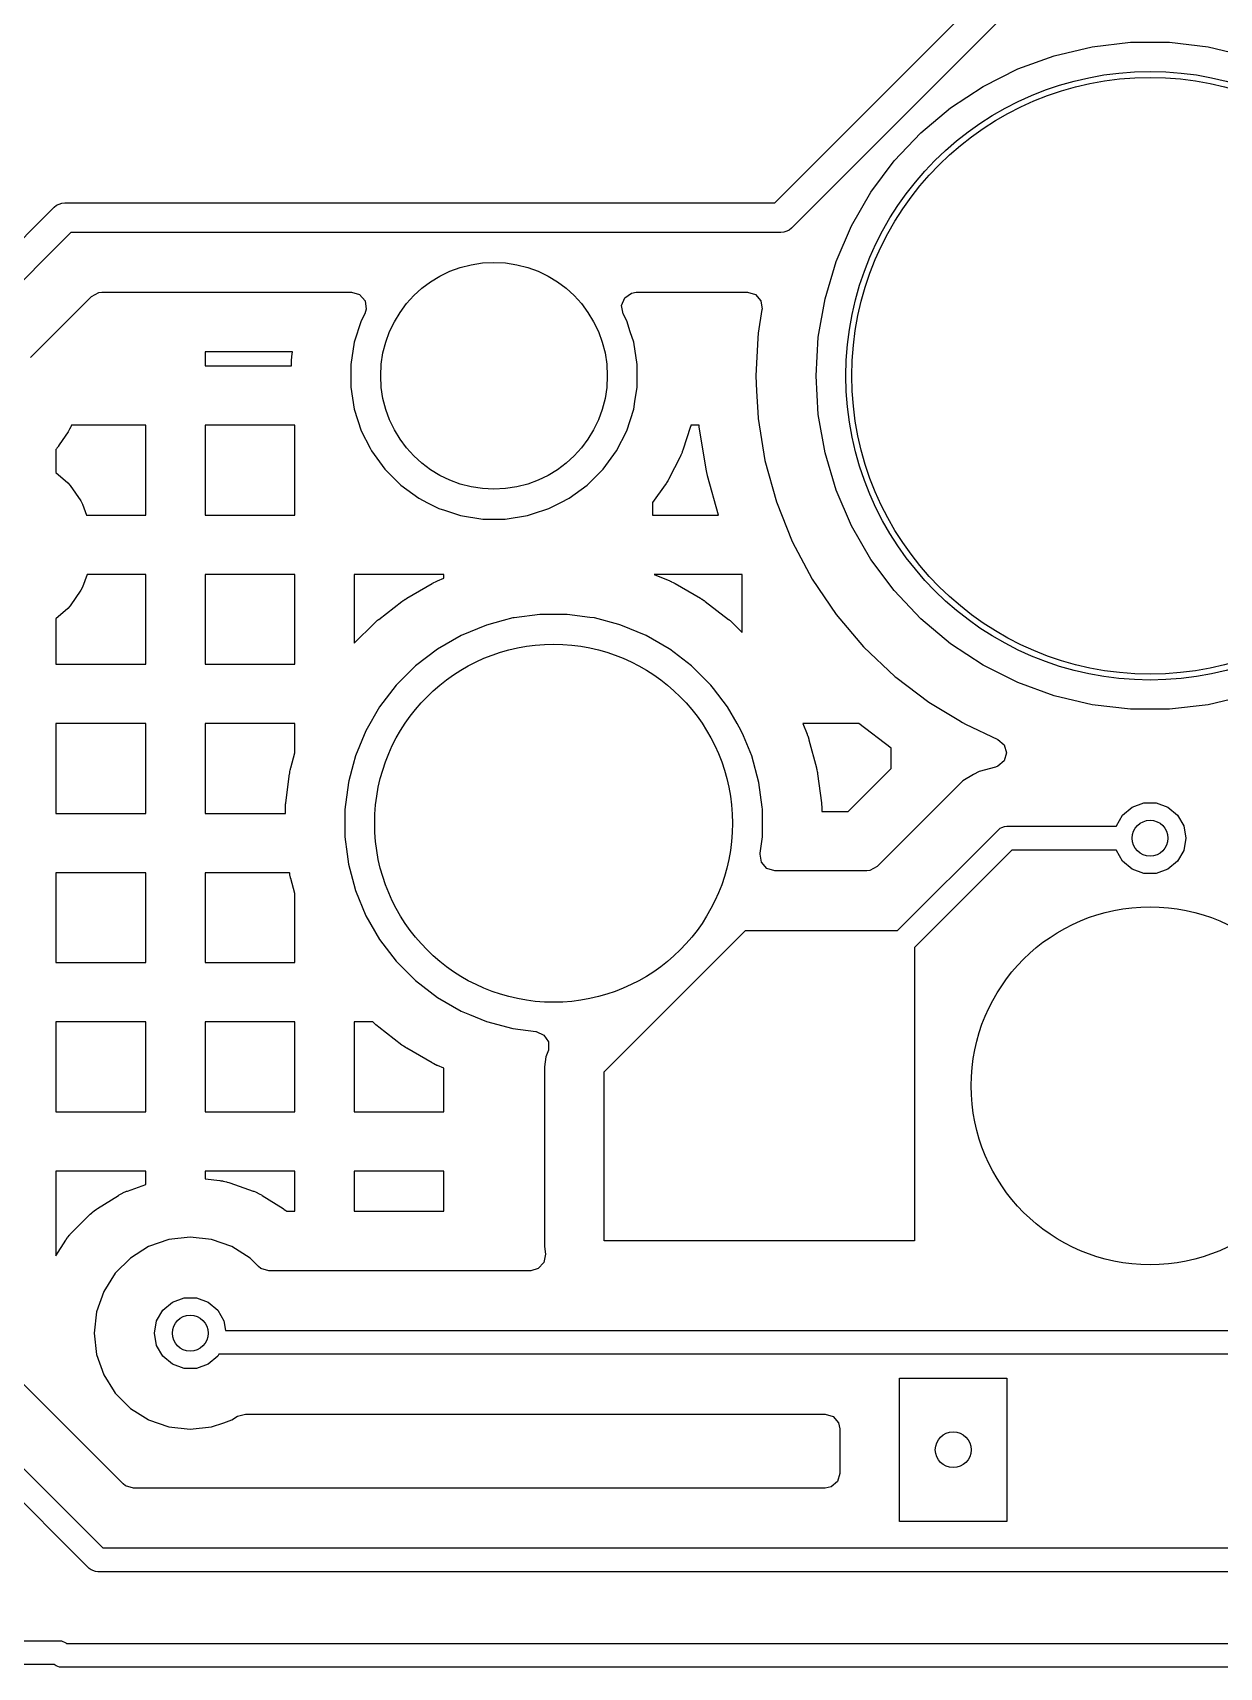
# Model space of a CAD drawing. Extents: x 2.49 to 8.57, y -5.87 to -1.87.
# Drawn here: x 5.737 to 6.128, y -2.881 to -2.341 of the extents above; entities that cross this region are included whole.
import ezdxf

# ---------------------------------------------------------------- set-up
doc = ezdxf.new("R2010")
doc.units = 0
doc.header["$MEASUREMENT"] = 0
doc.layers.add('BLACK', color=7, linetype='CONTINUOUS')

msp = doc.modelspace()

# ---------------------------------------------------------------- linework, layer by layer
at = {"layer": 'BLACK', "linetype": 'CONTINUOUS'}
for p, q in [((5.98165, -2.39736), (6.05107, -2.32793)), ((6.05659, -2.33633), (5.98716, -2.40576)), ((6.0739, -2.34884), (6.08637, -2.34588)), ((6.08637, -2.34588), (6.0991, -2.34439)), ((6.0991, -2.34439), (6.11192, -2.34439)), ((6.11192, -2.34439), (6.12465, -2.34588)), ((6.12465, -2.34588), (6.13713, -2.34884)), ((6.06185, -2.35322), (6.0739, -2.34884)), ((6.05039, -2.35898), (6.06185, -2.35322)), ((6.03968, -2.36602), (6.05039, -2.35898)), ((6.02986, -2.37426), (6.03968, -2.36602)), ((6.02107, -2.38358), (6.02986, -2.37426)), ((6.01341, -2.39387), (6.02107, -2.38358)), ((6.007, -2.40497), (6.01341, -2.39387)), ((5.70652, -2.43613), (5.74385, -2.3988)), ((5.74385, -2.3988), (5.74459, -2.39819)), ((5.74459, -2.39819), (5.74637, -2.39745)), ((5.74637, -2.39745), (5.74733, -2.39736)), ((5.74733, -2.39736), (5.98165, -2.39736)), ((6.00192, -2.41674), (6.007, -2.40497)), ((5.74937, -2.4072), (5.71492, -2.44164)), ((5.98368, -2.4072), (5.74937, -2.4072)), ((5.98464, -2.4071), (5.98368, -2.4072)), ((5.9856, -2.40671), (5.98464, -2.4071)), ((5.98464, -2.4071), (5.98464, -2.4071)), ((5.98642, -2.40637), (5.9856, -2.40671)), ((5.98716, -2.40576), (5.98642, -2.40637)), ((5.98642, -2.40637), (5.98642, -2.40637)), ((5.99825, -2.42902), (6.00192, -2.41674)), ((5.73606, -2.44838), (5.7561, -2.42833)), ((5.7561, -2.42833), (5.75851, -2.42701)), ((5.75851, -2.42701), (5.75955, -2.4269)), ((5.75955, -2.4269), (5.842, -2.4269)), ((5.842, -2.4269), (5.84464, -2.42768)), ((5.84464, -2.42768), (5.84644, -2.42976)), ((5.84644, -2.42976), (5.84683, -2.43248)), ((5.9311, -2.4313), (5.93213, -2.42875)), ((5.93161, -2.434), (5.9311, -2.4313)), ((5.93213, -2.42875), (5.93438, -2.42716)), ((5.93438, -2.42716), (5.93596, -2.4269)), ((5.93596, -2.4269), (5.9726, -2.4269)), ((5.9726, -2.4269), (5.97524, -2.42768)), ((5.97524, -2.42768), (5.97704, -2.42976)), ((5.97704, -2.42976), (5.97744, -2.43248)), ((5.99602, -2.44165), (5.99825, -2.42902)), ((5.84518, -2.4363), (5.84288, -2.44338)), ((5.84635, -2.434), (5.84518, -2.4363)), ((5.84683, -2.43248), (5.84635, -2.434)), ((5.93278, -2.4363), (5.93161, -2.434)), ((5.93396, -2.43993), (5.93278, -2.4363)), ((5.93278, -2.4363), (5.93278, -2.4363)), ((5.93278, -2.4363), (5.93278, -2.4363)), ((5.97742, -2.43258), (5.97614, -2.44037)), ((5.97744, -2.43248), (5.97742, -2.43258)), ((5.93508, -2.44338), (5.93396, -2.43993)), ((5.97605, -2.44206), (5.97538, -2.45444)), ((5.97614, -2.44037), (5.97605, -2.44206)), ((5.97614, -2.44037), (5.97614, -2.44037)), ((5.97614, -2.44037), (5.97614, -2.44037)), ((5.99528, -2.45444), (5.99602, -2.44165)), ((5.82253, -2.44651), (5.79363, -2.44651)), ((5.79363, -2.44651), (5.79363, -2.45118)), ((5.82222, -2.44861), (5.82226, -2.44823)), ((5.82226, -2.44823), (5.82229, -2.44804)), ((5.82229, -2.44804), (5.82253, -2.44651)), ((5.84288, -2.44338), (5.84171, -2.45072)), ((5.93624, -2.45072), (5.93508, -2.44338)), ((5.79363, -2.45118), (5.82211, -2.45118)), ((5.82211, -2.45015), (5.82213, -2.44976)), ((5.82211, -2.45034), (5.82211, -2.45015)), ((5.82211, -2.45118), (5.82211, -2.45034)), ((5.82213, -2.44976), (5.82214, -2.44957)), ((5.82214, -2.44957), (5.8222, -2.4488)), ((5.8222, -2.4488), (5.82222, -2.44861)), ((5.84171, -2.45072), (5.84171, -2.45816)), ((5.93624, -2.45816), (5.93624, -2.45072)), ((5.84171, -2.45816), (5.84288, -2.46551)), ((5.93549, -2.46291), (5.93624, -2.45816)), ((5.97538, -2.45444), (5.97538, -2.45444)), ((5.97538, -2.45444), (5.97565, -2.45947)), ((5.99602, -2.46724), (5.99528, -2.45444)), ((5.93508, -2.46551), (5.93549, -2.46291)), ((5.97565, -2.45947), (5.97603, -2.46648)), ((5.84288, -2.46551), (5.84518, -2.47259)), ((5.93278, -2.47259), (5.93508, -2.46551)), ((5.97603, -2.46648), (5.97614, -2.46851)), ((5.97614, -2.46851), (5.97614, -2.46851)), ((5.97614, -2.46851), (5.97842, -2.48242)), ((5.99825, -2.47986), (5.99602, -2.46724)), ((5.74839, -2.47294), (5.74552, -2.47723)), ((5.74852, -2.47274), (5.74839, -2.47294)), ((5.74877, -2.47232), (5.74852, -2.47274)), ((5.74889, -2.47211), (5.74877, -2.47232)), ((5.74934, -2.47126), (5.74889, -2.47211)), ((5.74945, -2.47105), (5.74934, -2.47126)), ((5.74957, -2.47079), (5.74945, -2.47105)), ((5.77402, -2.47079), (5.74957, -2.47079)), ((5.77402, -2.50039), (5.77402, -2.47079)), ((5.82323, -2.47079), (5.79363, -2.47079)), ((5.79363, -2.47079), (5.79363, -2.50039)), ((5.82323, -2.50039), (5.82323, -2.47079)), ((5.84518, -2.47259), (5.84812, -2.47836)), ((5.9294, -2.47921), (5.93278, -2.47259)), ((5.95384, -2.4712), (5.95131, -2.47901)), ((5.9539, -2.47102), (5.95384, -2.4712)), ((5.95396, -2.47079), (5.9539, -2.47102)), ((5.95667, -2.47079), (5.95396, -2.47079)), ((5.95668, -2.4709), (5.95667, -2.47079)), ((5.9567, -2.47103), (5.95668, -2.4709)), ((5.95673, -2.47129), (5.9567, -2.47103)), ((5.95675, -2.47142), (5.95673, -2.47129)), ((5.95912, -2.48585), (5.95675, -2.47142)), ((5.74459, -2.47855), (5.74442, -2.47876)), ((5.74442, -2.47876), (5.74442, -2.4863)), ((5.74474, -2.47836), (5.74459, -2.47855)), ((5.74502, -2.47797), (5.74474, -2.47836)), ((5.74516, -2.47778), (5.74502, -2.47797)), ((5.74552, -2.47723), (5.74516, -2.47778)), ((5.74552, -2.47723), (5.74552, -2.47723)), ((5.84812, -2.47836), (5.84855, -2.47921)), ((5.84855, -2.47921), (5.85293, -2.48523)), ((5.92503, -2.48523), (5.9294, -2.47921)), ((5.95067, -2.48062), (5.95051, -2.48097)), ((5.95074, -2.48044), (5.95067, -2.48062)), ((5.95104, -2.47973), (5.95074, -2.48044)), ((5.95111, -2.47955), (5.95104, -2.47973)), ((5.95124, -2.47919), (5.95111, -2.47955)), ((5.95131, -2.47901), (5.95124, -2.47919)), ((6.00192, -2.49215), (5.99825, -2.47986)), ((5.85293, -2.48523), (5.85819, -2.49049)), ((5.91977, -2.49049), (5.92503, -2.48523)), ((5.95042, -2.48114), (5.94669, -2.48846)), ((5.95051, -2.48097), (5.95042, -2.48114)), ((5.95914, -2.48598), (5.95912, -2.48585)), ((5.95919, -2.48624), (5.95914, -2.48598)), ((5.97842, -2.48242), (5.97842, -2.48242)), ((5.97842, -2.48242), (5.98219, -2.49599)), ((5.74442, -2.4863), (5.74828, -2.48972)), ((5.74828, -2.48972), (5.74906, -2.4906)), ((5.74906, -2.4906), (5.75259, -2.49572)), ((5.85819, -2.49049), (5.8642, -2.49487)), ((5.91375, -2.49487), (5.91977, -2.49049)), ((5.94549, -2.49043), (5.94127, -2.49624)), ((5.9456, -2.49027), (5.94549, -2.49043)), ((5.94581, -2.48995), (5.9456, -2.49027)), ((5.94592, -2.48979), (5.94581, -2.48995)), ((5.94632, -2.48913), (5.94592, -2.48979)), ((5.94642, -2.48896), (5.94632, -2.48913)), ((5.9466, -2.48863), (5.94642, -2.48896)), ((5.94669, -2.48846), (5.9466, -2.48863)), ((5.95922, -2.48637), (5.95919, -2.48624)), ((5.95933, -2.48689), (5.95922, -2.48637)), ((5.95936, -2.48702), (5.95933, -2.48689)), ((5.95943, -2.48728), (5.95936, -2.48702)), ((5.95946, -2.48741), (5.95943, -2.48728)), ((5.96307, -2.50039), (5.95946, -2.48741)), ((5.75259, -2.49572), (5.75314, -2.49676)), ((5.75314, -2.49676), (5.75452, -2.50039)), ((5.8642, -2.49487), (5.86703, -2.49631)), ((5.86703, -2.49631), (5.87083, -2.49824)), ((5.90712, -2.49824), (5.91106, -2.49624)), ((5.91106, -2.49624), (5.91375, -2.49487)), ((5.94127, -2.49624), (5.94127, -2.50039)), ((5.98219, -2.49599), (5.98219, -2.49599)), ((5.98219, -2.49599), (5.98741, -2.50908)), ((6.007, -2.50392), (6.00192, -2.49215)), ((5.75452, -2.50039), (5.77402, -2.50039)), ((5.79363, -2.50039), (5.82323, -2.50039)), ((5.87083, -2.49824), (5.87083, -2.49824)), ((5.87083, -2.49824), (5.87083, -2.49824)), ((5.87083, -2.49824), (5.87262, -2.49882)), ((5.87262, -2.49882), (5.87791, -2.50054)), ((5.87791, -2.50054), (5.88526, -2.50171)), ((5.88526, -2.50171), (5.88526, -2.50171)), ((5.88526, -2.50171), (5.8927, -2.50171)), ((5.8927, -2.50171), (5.90004, -2.50054)), ((5.90004, -2.50054), (5.90165, -2.50002)), ((5.90165, -2.50002), (5.90712, -2.49824)), ((5.94127, -2.50039), (5.96307, -2.50039)), ((6.01341, -2.51502), (6.007, -2.50392)), ((5.98741, -2.50908), (5.98741, -2.50908)), ((5.98741, -2.50908), (5.99401, -2.52153)), ((6.02107, -2.5253), (6.01341, -2.51502)), ((5.75473, -2.52), (5.75314, -2.52418)), ((5.77402, -2.52), (5.75473, -2.52)), ((5.77402, -2.54961), (5.77402, -2.52)), ((5.82323, -2.52), (5.79363, -2.52)), ((5.79363, -2.52), (5.79363, -2.54961)), ((5.82323, -2.54271), (5.82323, -2.52)), ((5.87245, -2.52), (5.84284, -2.52)), ((5.84284, -2.52), (5.84284, -2.54271)), ((5.86021, -2.52784), (5.86859, -2.523)), ((5.86859, -2.523), (5.86873, -2.52292)), ((5.86873, -2.52292), (5.86901, -2.52277)), ((5.86901, -2.52277), (5.86915, -2.5227)), ((5.86915, -2.5227), (5.86973, -2.52241)), ((5.86973, -2.52241), (5.86987, -2.52234)), ((5.86987, -2.52234), (5.87017, -2.52221)), ((5.87017, -2.52221), (5.87032, -2.52215)), ((5.87032, -2.52215), (5.87245, -2.52126)), ((5.87245, -2.52126), (5.87245, -2.52)), ((5.97087, -2.52), (5.94183, -2.52)), ((5.94183, -2.52), (5.94701, -2.52215)), ((5.94701, -2.52215), (5.94715, -2.52221)), ((5.94715, -2.52221), (5.94745, -2.52234)), ((5.94745, -2.52234), (5.94759, -2.52241)), ((5.94759, -2.52241), (5.94817, -2.5227)), ((5.94817, -2.5227), (5.94831, -2.52277)), ((5.94831, -2.52277), (5.94859, -2.52292)), ((5.94859, -2.52292), (5.94873, -2.523)), ((5.94873, -2.523), (5.95711, -2.52784)), ((5.97087, -2.5391), (5.97087, -2.52)), ((5.99401, -2.52153), (5.99401, -2.52153)), ((5.99401, -2.52153), (5.99401, -2.52153)), ((5.99401, -2.52153), (6.00189, -2.53316)), ((5.75259, -2.52522), (5.74906, -2.53034)), ((5.75314, -2.52418), (5.75259, -2.52522)), ((5.85093, -2.5348), (5.85861, -2.5289)), ((5.85861, -2.5289), (5.85874, -2.52881)), ((5.85874, -2.52881), (5.859, -2.52862)), ((5.859, -2.52862), (5.85913, -2.52853)), ((5.85913, -2.52853), (5.85967, -2.52817)), ((5.85967, -2.52817), (5.8598, -2.52809)), ((5.8598, -2.52809), (5.86007, -2.52792)), ((5.86007, -2.52792), (5.86021, -2.52784)), ((5.95711, -2.52784), (5.95725, -2.52792)), ((5.95725, -2.52792), (5.95752, -2.52809)), ((5.95752, -2.52809), (5.95766, -2.52817)), ((5.95766, -2.52817), (5.95819, -2.52853)), ((5.95819, -2.52853), (5.95832, -2.52862)), ((5.95832, -2.52862), (5.95858, -2.52881)), ((5.95858, -2.52881), (5.95871, -2.5289)), ((5.95871, -2.5289), (5.96639, -2.5348)), ((6.02986, -2.53463), (6.02107, -2.5253)), ((5.74828, -2.53122), (5.74442, -2.53465)), ((5.74442, -2.53465), (5.74442, -2.54961)), ((5.74906, -2.53034), (5.74828, -2.53122)), ((5.89519, -2.53434), (5.89198, -2.5352)), ((5.89562, -2.53429), (5.89519, -2.53434)), ((5.90414, -2.53316), (5.89562, -2.53429)), ((5.91318, -2.53316), (5.90414, -2.53316)), ((5.90414, -2.53316), (5.90414, -2.53316)), ((5.92064, -2.53415), (5.91318, -2.53316)), ((5.91318, -2.53316), (5.91318, -2.53316)), ((5.92214, -2.53434), (5.92064, -2.53415)), ((5.93015, -2.53649), (5.92214, -2.53434)), ((6.00189, -2.53316), (6.00191, -2.5332)), ((6.00191, -2.5332), (6.00191, -2.5332)), ((6.00191, -2.5332), (6.01097, -2.54386)), ((6.03968, -2.54287), (6.02986, -2.53463)), ((5.84284, -2.54271), (5.84949, -2.53606)), ((5.84949, -2.53606), (5.8496, -2.53595)), ((5.8496, -2.53595), (5.84984, -2.53573)), ((5.84984, -2.53573), (5.84996, -2.53562)), ((5.84996, -2.53562), (5.85044, -2.5352)), ((5.85044, -2.5352), (5.85056, -2.5351)), ((5.85056, -2.5351), (5.85081, -2.53489)), ((5.85081, -2.53489), (5.85093, -2.5348)), ((5.88646, -2.53668), (5.87812, -2.54014)), ((5.89198, -2.5352), (5.88646, -2.53668)), ((5.93086, -2.53668), (5.93015, -2.53649)), ((5.93921, -2.54014), (5.93086, -2.53668)), ((5.96639, -2.5348), (5.96651, -2.53489)), ((5.96651, -2.53489), (5.96676, -2.5351)), ((5.96676, -2.5351), (5.96688, -2.5352)), ((5.96688, -2.5352), (5.96737, -2.53562)), ((5.96737, -2.53562), (5.96749, -2.53573)), ((5.96749, -2.53573), (5.96772, -2.53595)), ((5.96772, -2.53595), (5.96784, -2.53606)), ((5.96784, -2.53606), (5.97087, -2.5391)), ((5.82323, -2.54961), (5.82323, -2.54271)), ((5.87029, -2.54466), (5.86312, -2.55015)), ((5.87811, -2.54014), (5.87029, -2.54466)), ((5.87812, -2.54014), (5.87811, -2.54014)), ((5.94132, -2.54136), (5.93921, -2.54014)), ((5.93921, -2.54014), (5.93921, -2.54014)), ((5.94675, -2.54449), (5.94132, -2.54136)), ((5.94703, -2.54466), (5.94675, -2.54449)), ((5.9542, -2.55015), (5.94703, -2.54466)), ((6.01097, -2.54386), (6.01104, -2.54393)), ((6.01104, -2.54393), (6.02127, -2.55362)), ((6.05039, -2.54991), (6.03968, -2.54287)), ((5.74442, -2.54961), (5.77402, -2.54961)), ((5.79363, -2.54961), (5.82323, -2.54961)), ((5.86312, -2.55015), (5.85674, -2.55654)), ((5.96059, -2.55654), (5.9542, -2.55015)), ((5.9542, -2.55015), (5.9542, -2.55015)), ((6.06185, -2.55566), (6.05039, -2.54991)), ((6.02127, -2.55362), (6.02127, -2.55362)), ((6.02127, -2.55362), (6.02127, -2.55362)), ((6.02127, -2.55362), (6.02162, -2.55389)), ((6.02162, -2.55389), (6.03248, -2.56215)), ((6.0739, -2.56005), (6.06185, -2.55566)), ((5.85674, -2.55654), (5.85124, -2.56371)), ((5.9614, -2.5576), (5.96059, -2.55654)), ((5.96059, -2.55654), (5.96059, -2.55654)), ((5.96059, -2.55654), (5.96059, -2.55654)), ((5.96609, -2.56371), (5.9614, -2.5576)), ((6.08637, -2.563), (6.0739, -2.56005)), ((6.13713, -2.56005), (6.12465, -2.563)), ((5.85124, -2.56371), (5.84672, -2.57153)), ((5.96926, -2.56921), (5.96609, -2.56371)), ((5.96609, -2.56371), (5.96609, -2.56371)), ((5.96609, -2.56371), (5.96609, -2.56371)), ((6.03248, -2.56215), (6.04238, -2.5681)), ((6.0991, -2.56449), (6.08637, -2.563)), ((6.11192, -2.56449), (6.0991, -2.56449)), ((6.12465, -2.563), (6.11192, -2.56449)), ((5.77402, -2.56921), (5.74442, -2.56921)), ((5.74442, -2.56921), (5.74442, -2.59882)), ((5.77402, -2.59882), (5.77402, -2.56921)), ((5.82323, -2.56921), (5.79363, -2.56921)), ((5.79363, -2.56921), (5.79363, -2.59882)), ((5.82323, -2.57887), (5.82323, -2.56921)), ((5.84672, -2.57153), (5.84326, -2.57988)), ((5.84672, -2.57153), (5.84672, -2.57153)), ((5.9706, -2.57153), (5.96926, -2.56921)), ((5.97132, -2.57327), (5.9706, -2.57153)), ((5.9706, -2.57153), (5.9706, -2.57153)), ((5.9706, -2.57153), (5.9706, -2.57153)), ((6.00938, -2.56921), (5.99086, -2.56921)), ((5.99086, -2.56921), (5.9923, -2.57267)), ((6.02008, -2.57735), (6.00938, -2.56921)), ((6.04238, -2.5681), (6.04366, -2.56888)), ((6.04366, -2.56888), (6.04456, -2.56942)), ((6.04456, -2.56942), (6.0553, -2.57439)), ((5.97406, -2.57988), (5.97132, -2.57327)), ((5.9923, -2.57267), (5.99236, -2.57282)), ((5.99236, -2.57282), (5.99247, -2.57312)), ((5.99247, -2.57312), (5.99252, -2.57327)), ((5.99252, -2.57327), (5.99273, -2.57388)), ((5.99273, -2.57388), (5.99278, -2.57403)), ((5.99278, -2.57403), (5.99287, -2.57434)), ((5.99287, -2.57434), (5.99292, -2.5745)), ((5.99292, -2.5745), (5.99542, -2.58384)), ((6.02008, -2.58402), (6.02008, -2.57735)), ((6.0553, -2.57439), (6.05737, -2.5762)), ((6.05737, -2.5762), (6.05813, -2.57884)), ((5.8219, -2.58384), (5.82323, -2.57887)), ((5.84252, -2.58264), (5.84106, -2.58808)), ((5.84326, -2.57988), (5.84252, -2.58264)), ((5.9764, -2.58861), (5.97406, -2.57988)), ((6.05734, -2.58148), (6.05526, -2.58327)), ((6.05813, -2.57884), (6.05734, -2.58148)), ((5.82026, -2.59532), (5.82153, -2.58573)), ((5.82153, -2.58573), (5.82155, -2.58557)), ((5.82155, -2.58557), (5.8216, -2.58525)), ((5.8216, -2.58525), (5.82163, -2.5851)), ((5.82163, -2.5851), (5.82176, -2.58447)), ((5.82176, -2.58447), (5.82179, -2.58431)), ((5.82179, -2.58431), (5.82186, -2.584)), ((5.82186, -2.584), (5.8219, -2.58384)), ((5.84092, -2.58861), (5.83974, -2.59756)), ((5.84106, -2.58808), (5.84092, -2.58861)), ((5.84092, -2.58861), (5.84092, -2.58861)), ((5.97747, -2.59676), (5.9764, -2.58861)), ((5.99542, -2.58384), (5.99546, -2.584)), ((5.99546, -2.584), (5.99553, -2.58431)), ((5.99553, -2.58431), (5.99557, -2.58447)), ((5.99557, -2.58447), (5.99569, -2.5851)), ((5.99569, -2.5851), (5.99572, -2.58525)), ((5.99572, -2.58525), (5.99577, -2.58557)), ((5.99577, -2.58557), (5.9958, -2.58573)), ((5.9958, -2.58573), (5.99706, -2.59532)), ((6.0059, -2.5982), (6.02008, -2.58402)), ((6.04375, -2.58808), (6.01546, -2.61638)), ((6.04729, -2.58604), (6.04375, -2.58808)), ((6.04375, -2.58808), (6.04375, -2.58808)), ((6.04907, -2.58501), (6.04729, -2.58604)), ((6.04729, -2.58604), (6.04729, -2.58604)), ((6.04914, -2.58497), (6.04907, -2.58501)), ((6.05451, -2.58353), (6.04914, -2.58497)), ((6.04914, -2.58497), (6.04914, -2.58497)), ((6.04914, -2.58497), (6.04914, -2.58497)), ((6.05526, -2.58327), (6.05451, -2.58353)), ((6.05451, -2.58353), (6.05451, -2.58353)), ((5.74442, -2.59882), (5.77402, -2.59882)), ((5.79363, -2.59882), (5.82014, -2.59882)), ((5.82014, -2.59708), (5.82015, -2.59676)), ((5.82014, -2.59724), (5.82014, -2.59708)), ((5.82014, -2.59882), (5.82014, -2.59724)), ((5.82015, -2.59676), (5.82016, -2.5966)), ((5.82016, -2.5966), (5.8202, -2.59596)), ((5.8202, -2.59596), (5.82021, -2.5958)), ((5.82021, -2.5958), (5.82025, -2.59548)), ((5.82025, -2.59548), (5.82026, -2.59532)), ((5.83974, -2.59756), (5.83974, -2.6066)), ((5.97755, -2.59738), (5.97747, -2.59676)), ((5.97758, -2.59756), (5.97755, -2.59738)), ((5.97758, -2.6066), (5.97758, -2.59756)), ((5.99706, -2.59532), (5.99708, -2.59548)), ((5.99708, -2.59548), (5.99711, -2.5958)), ((5.99711, -2.5958), (5.99712, -2.59596)), ((5.99712, -2.59596), (5.99716, -2.5966)), ((5.99716, -2.5966), (5.99717, -2.59676)), ((5.99717, -2.59676), (5.99718, -2.59708)), ((5.99718, -2.59708), (5.99718, -2.59724)), ((5.99718, -2.59724), (5.99718, -2.5982)), ((5.99718, -2.5982), (6.0059, -2.5982)), ((6.09441, -2.60296), (6.09646, -2.59941)), ((6.09646, -2.59941), (6.09961, -2.59677)), ((6.09961, -2.59677), (6.10346, -2.59537)), ((6.10346, -2.59537), (6.10756, -2.59537)), ((6.10756, -2.59537), (6.11142, -2.59677)), ((6.11142, -2.59677), (6.11456, -2.59941)), ((6.11456, -2.59941), (6.11661, -2.60296)), ((6.02219, -2.63751), (6.05548, -2.60422)), ((6.05548, -2.60422), (6.05608, -2.60373)), ((6.05608, -2.60373), (6.0566, -2.60351)), ((6.0566, -2.60351), (6.0575, -2.60314)), ((6.0575, -2.60314), (6.05827, -2.60306)), ((6.05827, -2.60306), (6.0944, -2.60306)), ((6.0944, -2.60306), (6.09441, -2.60296)), ((6.11661, -2.60296), (6.11732, -2.607)), ((5.83974, -2.6066), (5.84049, -2.61229)), ((5.97687, -2.61195), (5.97758, -2.6066)), ((6.11732, -2.607), (6.11661, -2.61104)), ((5.84049, -2.61229), (5.84092, -2.61555)), ((5.84092, -2.61555), (5.84271, -2.62222)), ((5.97683, -2.61229), (5.97687, -2.61195)), ((5.97723, -2.61496), (5.97683, -2.61229)), ((5.97903, -2.61703), (5.97723, -2.61496)), ((6.0599, -2.61094), (6.02776, -2.64308)), ((6.0944, -2.61094), (6.0599, -2.61094)), ((6.09441, -2.61104), (6.0944, -2.61094)), ((6.09646, -2.61459), (6.09441, -2.61104)), ((6.09961, -2.61723), (6.09646, -2.61459)), ((6.11456, -2.61459), (6.11142, -2.61723)), ((6.11661, -2.61104), (6.11456, -2.61459)), ((5.77402, -2.61843), (5.74442, -2.61843)), ((5.74442, -2.61843), (5.74442, -2.64803)), ((5.77402, -2.64803), (5.77402, -2.61843)), ((5.82153, -2.61843), (5.79363, -2.61843)), ((5.79363, -2.61843), (5.79363, -2.64803)), ((5.82155, -2.61859), (5.82153, -2.61843)), ((5.82153, -2.61843), (5.82153, -2.61843)), ((5.8216, -2.61891), (5.82155, -2.61859)), ((5.82163, -2.61907), (5.8216, -2.61891)), ((5.82176, -2.61969), (5.82163, -2.61907)), ((5.82179, -2.61985), (5.82176, -2.61969)), ((5.82186, -2.62016), (5.82179, -2.61985)), ((5.8219, -2.62032), (5.82186, -2.62016)), ((5.82323, -2.62529), (5.8219, -2.62032)), ((5.98167, -2.61781), (5.97903, -2.61703)), ((6.012, -2.61781), (5.98167, -2.61781)), ((6.01304, -2.6177), (6.012, -2.61781)), ((6.01546, -2.61638), (6.01304, -2.6177)), ((6.10346, -2.61863), (6.09961, -2.61723)), ((6.10756, -2.61863), (6.10346, -2.61863)), ((6.11142, -2.61723), (6.10756, -2.61863)), ((5.82323, -2.64803), (5.82323, -2.62529)), ((5.84271, -2.62222), (5.84326, -2.62428)), ((5.84326, -2.62428), (5.84672, -2.63263)), ((5.84672, -2.63263), (5.84672, -2.63263)), ((5.84672, -2.63263), (5.85124, -2.64045)), ((5.85124, -2.64045), (5.85674, -2.64762)), ((5.92539, -2.68409), (5.97197, -2.63751)), ((5.97197, -2.63751), (6.02219, -2.63751)), ((5.85674, -2.64762), (5.85674, -2.64762)), ((5.85674, -2.64762), (5.86312, -2.65401)), ((6.02776, -2.64308), (6.02776, -2.73988)), ((5.74442, -2.64803), (5.77402, -2.64803)), ((5.79363, -2.64803), (5.82323, -2.64803)), ((5.86312, -2.65401), (5.86312, -2.65401)), ((5.86312, -2.65401), (5.87029, -2.65951)), ((5.87029, -2.65951), (5.87029, -2.65951)), ((5.87029, -2.65951), (5.87029, -2.65951)), ((5.87029, -2.65951), (5.87811, -2.66402)), ((5.87811, -2.66402), (5.87811, -2.66402)), ((5.87811, -2.66402), (5.87812, -2.66402)), ((5.87812, -2.66402), (5.88095, -2.6652)), ((5.77402, -2.66764), (5.74442, -2.66764)), ((5.74442, -2.66764), (5.74442, -2.69724)), ((5.77402, -2.69724), (5.77402, -2.66764)), ((5.82323, -2.66764), (5.79363, -2.66764)), ((5.79363, -2.66764), (5.79363, -2.69724)), ((5.82323, -2.69724), (5.82323, -2.66764)), ((5.84903, -2.66764), (5.84284, -2.66764)), ((5.84284, -2.66764), (5.84284, -2.69724)), ((5.84949, -2.6681), (5.84903, -2.66764)), ((5.8496, -2.66821), (5.84949, -2.6681)), ((5.84984, -2.66843), (5.8496, -2.66821)), ((5.84996, -2.66854), (5.84984, -2.66843)), ((5.85044, -2.66896), (5.84996, -2.66854)), ((5.85056, -2.66906), (5.85044, -2.66896)), ((5.85081, -2.66927), (5.85056, -2.66906)), ((5.85093, -2.66937), (5.85081, -2.66927)), ((5.85861, -2.67526), (5.85093, -2.66937)), ((5.88095, -2.6652), (5.88646, -2.66748)), ((5.88646, -2.66748), (5.89519, -2.66982)), ((5.89519, -2.66982), (5.90276, -2.67082)), ((5.90276, -2.67082), (5.9029, -2.67083)), ((5.9029, -2.67083), (5.90542, -2.67195)), ((5.90542, -2.67195), (5.90693, -2.67424)), ((5.90693, -2.67424), (5.90697, -2.67699)), ((5.85874, -2.67535), (5.85861, -2.67526)), ((5.859, -2.67554), (5.85874, -2.67535)), ((5.85913, -2.67563), (5.859, -2.67554)), ((5.85967, -2.67599), (5.85913, -2.67563)), ((5.8598, -2.67607), (5.85967, -2.67599)), ((5.86007, -2.67624), (5.8598, -2.67607)), ((5.86021, -2.67633), (5.86007, -2.67624)), ((5.86859, -2.68116), (5.86021, -2.67633)), ((5.9061, -2.67917), (5.90569, -2.68248)), ((5.90678, -2.67754), (5.9061, -2.67917)), ((5.90697, -2.67699), (5.90678, -2.67754)), ((5.86873, -2.68124), (5.86859, -2.68116)), ((5.86901, -2.68139), (5.86873, -2.68124)), ((5.86915, -2.68147), (5.86901, -2.68139)), ((5.86973, -2.68175), (5.86915, -2.68147)), ((5.86987, -2.68182), (5.86973, -2.68175)), ((5.87017, -2.68195), (5.86987, -2.68182)), ((5.87032, -2.68201), (5.87017, -2.68195)), ((5.87245, -2.6829), (5.87032, -2.68201)), ((5.87245, -2.69724), (5.87245, -2.6829)), ((5.90569, -2.68248), (5.90569, -2.74176)), ((5.92539, -2.73988), (5.92539, -2.68409)), ((5.74442, -2.69724), (5.77402, -2.69724)), ((5.79363, -2.69724), (5.82323, -2.69724)), ((5.84284, -2.69724), (5.87245, -2.69724)), ((5.77402, -2.71685), (5.74442, -2.71685)), ((5.74442, -2.71685), (5.74442, -2.74477)), ((5.77402, -2.71942), (5.77402, -2.71685)), ((5.82323, -2.71685), (5.79363, -2.71685)), ((5.79363, -2.71685), (5.79363, -2.71942)), ((5.82323, -2.73009), (5.82323, -2.71685)), ((5.87245, -2.71685), (5.84284, -2.71685)), ((5.84284, -2.71685), (5.84284, -2.73009)), ((5.87245, -2.73009), (5.87245, -2.71685)), ((5.76773, -2.72351), (5.76799, -2.72342)), ((5.76799, -2.72342), (5.77402, -2.7213)), ((5.77402, -2.7213), (5.77402, -2.71942)), ((5.79363, -2.71942), (5.79854, -2.71997)), ((5.79854, -2.71997), (5.79881, -2.72001)), ((5.79881, -2.72001), (5.79936, -2.7201)), ((5.79936, -2.7201), (5.79962, -2.72016)), ((5.79962, -2.72016), (5.8007, -2.7204)), ((5.8007, -2.7204), (5.80096, -2.72047)), ((5.80096, -2.72047), (5.80149, -2.72062)), ((5.80149, -2.72062), (5.80175, -2.72071)), ((5.80175, -2.72071), (5.8095, -2.72342)), ((5.8095, -2.72342), (5.80975, -2.72351)), ((5.75807, -2.72921), (5.76501, -2.72485)), ((5.76501, -2.72485), (5.76525, -2.72471)), ((5.76525, -2.72471), (5.76573, -2.72444)), ((5.76573, -2.72444), (5.76598, -2.72431)), ((5.76598, -2.72431), (5.76697, -2.72384)), ((5.76697, -2.72384), (5.76722, -2.72372)), ((5.76722, -2.72372), (5.76773, -2.72351)), ((5.80975, -2.72351), (5.81026, -2.72372)), ((5.81026, -2.72372), (5.81051, -2.72384)), ((5.81051, -2.72384), (5.8115, -2.72431)), ((5.8115, -2.72431), (5.81175, -2.72444)), ((5.81175, -2.72444), (5.81223, -2.72471)), ((5.81223, -2.72471), (5.81247, -2.72485)), ((5.81247, -2.72485), (5.81941, -2.72921)), ((5.76656, -2.82005), (5.67586, -2.72935)), ((5.74969, -2.73707), (5.75549, -2.73127)), ((5.75549, -2.73127), (5.75569, -2.73108)), ((5.75569, -2.73108), (5.7561, -2.73071)), ((5.7561, -2.73071), (5.75631, -2.73053)), ((5.75631, -2.73053), (5.75717, -2.72985)), ((5.75717, -2.72985), (5.75739, -2.72968)), ((5.75739, -2.72968), (5.75784, -2.72936)), ((5.75784, -2.72936), (5.75807, -2.72921)), ((5.81941, -2.72921), (5.81964, -2.72936)), ((5.81964, -2.72936), (5.82009, -2.72968)), ((5.82009, -2.72968), (5.82031, -2.72985)), ((5.82031, -2.72985), (5.82062, -2.73009)), ((5.82062, -2.73009), (5.82323, -2.73009)), ((5.84284, -2.73009), (5.87245, -2.73009)), ((5.65472, -2.73608), (5.75983, -2.84118)), ((5.74442, -2.74477), (5.74764, -2.73964)), ((5.74764, -2.73964), (5.74779, -2.73942)), ((5.74779, -2.73942), (5.74811, -2.73896)), ((5.74811, -2.73896), (5.74827, -2.73875)), ((5.74827, -2.73875), (5.74896, -2.73789)), ((5.74896, -2.73789), (5.74914, -2.73768)), ((5.74914, -2.73768), (5.7495, -2.73726)), ((5.7495, -2.73726), (5.74969, -2.73707)), ((5.78168, -2.73939), (5.77498, -2.74174)), ((5.78874, -2.7386), (5.78168, -2.73939)), ((5.78168, -2.73939), (5.78168, -2.73939)), ((5.7958, -2.73939), (5.78874, -2.7386)), ((5.78874, -2.7386), (5.78874, -2.7386)), ((5.8025, -2.74174), (5.7958, -2.73939)), ((5.7958, -2.73939), (5.7958, -2.73939)), ((5.77498, -2.74174), (5.76897, -2.74552)), ((5.80851, -2.74552), (5.8025, -2.74174)), ((5.90596, -2.74429), (5.90547, -2.747)), ((5.90569, -2.74176), (5.90569, -2.74176)), ((5.90569, -2.74176), (5.90596, -2.74429)), ((6.02776, -2.73988), (5.92539, -2.73988)), ((5.75541, -2.8479), (5.65284, -2.74534)), ((5.76897, -2.74552), (5.76394, -2.75054)), ((5.81127, -2.74827), (5.80851, -2.74552)), ((5.81208, -2.74892), (5.81127, -2.74827)), ((5.81472, -2.7497), (5.81208, -2.74892)), ((5.90111, -2.7497), (5.81472, -2.7497)), ((5.9036, -2.74902), (5.90111, -2.7497)), ((5.90547, -2.747), (5.9036, -2.74902)), ((5.76394, -2.75054), (5.76017, -2.75655)), ((5.76017, -2.75655), (5.75782, -2.76326)), ((5.77969, -2.76272), (5.78284, -2.76009)), ((5.78284, -2.76009), (5.78669, -2.75868)), ((5.78669, -2.75868), (5.79079, -2.75868)), ((5.79079, -2.75868), (5.79465, -2.76009)), ((5.79465, -2.76009), (5.79779, -2.76272)), ((5.75782, -2.76326), (5.75703, -2.77031)), ((5.75782, -2.76326), (5.75782, -2.76326)), ((5.77693, -2.77031), (5.77764, -2.76627)), ((5.77764, -2.76627), (5.77969, -2.76272)), ((5.79779, -2.76272), (5.79984, -2.76627)), ((5.79984, -2.76627), (5.80039, -2.7694)), ((5.75703, -2.77031), (5.75703, -2.77031)), ((5.75703, -2.77031), (5.75782, -2.77737)), ((5.77764, -2.77435), (5.77693, -2.77031)), ((5.80039, -2.7694), (6.13504, -2.7694)), ((5.75782, -2.77737), (5.75782, -2.77737)), ((5.75782, -2.77737), (5.76017, -2.78408)), ((5.77969, -2.77791), (5.77764, -2.77435)), ((5.79815, -2.77728), (5.79779, -2.77791)), ((6.13341, -2.77728), (5.79815, -2.77728)), ((5.78284, -2.78054), (5.77969, -2.77791)), ((5.78669, -2.78195), (5.78284, -2.78054)), ((5.79079, -2.78195), (5.78669, -2.78195)), ((5.79465, -2.78054), (5.79079, -2.78195)), ((5.79779, -2.77791), (5.79465, -2.78054)), ((5.76017, -2.78408), (5.76363, -2.78959)), ((6.02283, -2.8324), (6.02283, -2.78515)), ((6.02283, -2.78515), (6.05827, -2.78515)), ((6.05827, -2.78515), (6.05827, -2.8324)), ((5.76363, -2.78959), (5.76394, -2.79009)), ((5.76394, -2.79009), (5.76897, -2.79511)), ((5.76897, -2.79511), (5.77134, -2.7966)), ((5.77134, -2.7966), (5.77481, -2.79878)), ((5.77481, -2.79878), (5.77498, -2.79889)), ((5.77498, -2.79889), (5.78168, -2.80123)), ((5.79979, -2.79984), (5.8025, -2.79889)), ((5.8025, -2.79889), (5.80434, -2.79773)), ((5.80434, -2.79773), (5.80694, -2.79698)), ((5.80694, -2.79698), (5.99825, -2.79698)), ((5.99825, -2.79698), (6.00089, -2.79776)), ((6.00089, -2.79776), (6.00269, -2.79984)), ((5.78168, -2.80123), (5.78168, -2.80123)), ((5.78168, -2.80123), (5.78168, -2.80123)), ((5.78168, -2.80123), (5.78874, -2.80203)), ((5.78874, -2.80203), (5.7958, -2.80123)), ((5.78874, -2.80203), (5.78874, -2.80203)), ((5.78874, -2.80203), (5.78874, -2.80203)), ((5.7958, -2.80123), (5.79979, -2.79984)), ((5.7958, -2.80123), (5.7958, -2.80123)), ((5.7958, -2.80123), (5.7958, -2.80123)), ((5.7958, -2.80123), (5.7958, -2.80123)), ((5.7958, -2.80123), (5.7958, -2.80123)), ((6.00269, -2.79984), (6.00313, -2.80186)), ((6.00313, -2.80186), (6.00313, -2.81659)), ((5.76737, -2.8207), (5.76656, -2.82005)), ((6.00235, -2.81923), (6.00028, -2.82103)), ((6.00313, -2.81659), (6.00235, -2.81923)), ((5.77001, -2.82148), (5.76737, -2.8207)), ((5.99825, -2.82148), (5.77001, -2.82148)), ((6.00028, -2.82103), (5.99825, -2.82148)), ((6.05827, -2.8324), (6.02283, -2.8324)), ((5.75983, -2.84118), (7.64042, -2.84118)), ((5.75601, -2.84839), (5.75541, -2.8479)), ((5.75743, -2.84898), (5.75601, -2.84839)), ((5.75819, -2.84905), (5.75743, -2.84898)), ((7.63879, -2.84905), (5.75819, -2.84905)), ((5.5493, -2.87177), (5.74543, -2.87177)), ((5.74543, -2.87177), (5.7462, -2.87184)), ((5.7462, -2.87184), (5.74762, -2.87243)), ((5.74762, -2.87243), (5.74792, -2.87268)), ((5.74792, -2.87268), (7.60046, -2.87268)), ((5.74386, -2.87964), (5.54767, -2.87964)), ((5.74416, -2.87989), (5.74386, -2.87964)), ((5.74449, -2.88003), (5.74416, -2.87989)), ((5.74558, -2.88047), (5.74449, -2.88003)), ((5.74634, -2.88055), (5.74558, -2.88047)), ((7.60046, -2.88055), (5.74634, -2.88055))]:
    msp.add_line(p, q, dxfattribs=at)
at = {"layer": 'BLACK'}
for centre, radius in [((6.10551, -2.45444), 0.10039), ((6.10551, -2.45444), 0.09843), ((5.88898, -2.45444), 0.0374), ((5.90866, -2.60208), 0.05906), ((6.10551, -2.607), 0.00591), ((6.10551, -2.68869), 0.05906), ((5.78874, -2.77031), 0.00591), ((6.04055, -2.80877), 0.00591)]:
    msp.add_circle(centre, radius, dxfattribs=at)

doc.saveas('drawing.dxf')
